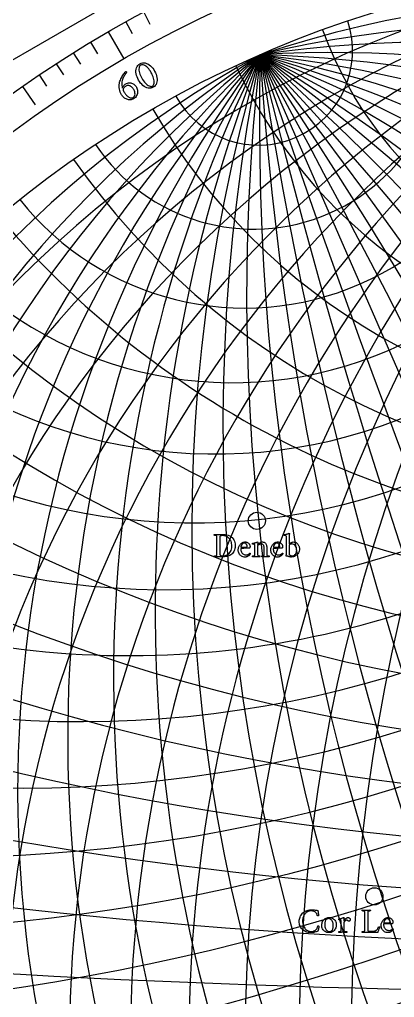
# Model space of a CAD drawing. Header units: millimetres. Extents: x -105 to 105, y -105 to 135.
# Drawn here: x -59.3 to -26.2, y 3.7 to 90.2 of the extents above; entities that cross this region are included whole.
import ezdxf

# ---------------------------------------------------------------- set-up
doc = ezdxf.new("R2010")
doc.units = ezdxf.units.MM
for name, color, linetype in [('CUT_OUTER', 1, 'Continuous'), ('ENGRAVE', 7, 'Continuous'), ('ENGRAVE_FINE', 8, 'Continuous'), ('TEXT', 5, 'Continuous')]:
    doc.layers.add(name, color=color, linetype=linetype)

msp = doc.modelspace()

# ---------------------------------------------------------------- linework, layer by layer
at = {"layer": 'CUT_OUTER'}
msp.add_lwpolyline([(-76.8653, 76.8653), (-41.2786, 97.4114)], dxfattribs=at)
at = {"layer": 'ENGRAVE'}
for points in [[(-51.45, 89.114), (-50.0719, 86.727)], [(-59.021, 84.2907), (-57.8918, 82.678)]]:
    msp.add_lwpolyline(points, dxfattribs=at)
for centre, radius in [((0, 0), 102.9), ((0, 0), 102.9), ((0, 0), 100.1438), ((0, 0), 95.025), ((0, 0), 95.025), ((0, 0), 95.025), ((-38.3068, 45.8745), 0.7602), ((-27.9233, 12.6539), 0.7602)]:
    msp.add_circle(centre, radius, dxfattribs=at)
for centre, radius, start, end in [((16.7555, 0), 96.4909, 100, 260), ((34.5863, 0), 101.1235, 110, 250), ((54.8627, 0), 109.7254, 120, 240), ((79.7354, 0), 124.0463, 130, 230), ((113.2464, 0), 147.8327, 140, 220), ((0, 101.1235), 34.5863, 200, 340), ((0, 109.7254), 54.8627, 210, 330), ((0, 124.0463), 79.7354, 220, 320), ((0, 147.8327), 113.2464, 230, 310), ((0, 190.05), 164.5881, 240, 300), ((0, 277.8345), 261.079, 250, 290), ((0, 547.2272), 538.9136, 260, 280)]:
    msp.add_arc(centre, radius, start, end, dxfattribs=at)
at = {"layer": 'ENGRAVE_FINE'}
for points in [[(-48.3086, 90.8553), (-47.7541, 89.8123)], [(-49.8869, 89.9984), (-49.3142, 88.9652)], [(-52.9974, 88.2025), (-52.389, 87.19)], [(-54.5287, 87.2641), (-53.9027, 86.2624)], [(38.0178, -87.0884), (-38.0178, 87.0884)], [(-56.0434, 86.2992), (-55.4, 85.3085)], [(-57.5409, 85.308), (-56.8804, 84.3287)]]:
    msp.add_lwpolyline(points, dxfattribs=at)
for centre, radius, start, end in [((8.3136, 0), 95.388, 95, 265), ((-43.8992, 100.5611), 54.8627, 233.583333, 353.583333), ((25.4619, 0), 98.3771, 105, 255), ((-41.948, 96.0915), 44.3109, 228.583333, 358.583333), ((-40.4577, 92.6776), 34.5863, 223.583333, 3.583333), ((44.3109, 0), 104.8485, 115, 245), ((66.5372, 0), 116.0041, 125, 235), ((95.025, 0), 134.3856, 135, 225), ((135.7098, 0), 165.671, 145, 215), ((-39.359, 90.1606), 25.4619, 218.583333, 8.583333), ((-46.4112, 106.3153), 66.5372, 238.583333, 348.583333), ((-38.6043, 88.4319), 16.7555, 213.583333, 13.583333), ((-7.6193, -3.3261), 95.388, 298.583333, 108.583334), ((-49.6288, 113.6859), 79.7354, 243.583333, 343.583333), ((-38.1631, 87.4211), 8.3136, 208.583333, 18.583334), ((-15.356, -6.7036), 96.4909, 303.583333, 103.583333), ((-53.7653, 123.1616), 95.025, 248.583333, 338.583333), ((-23.3353, -10.1868), 98.3771, 308.583333, 98.583333), ((7.6193, 3.3261), 95.388, 118.583333, 288.583334), ((15.356, 6.7036), 96.4909, 123.583333, 283.583333), ((23.3353, 10.1868), 98.3771, 128.583333, 278.583333), ((31.6976, 13.8374), 101.1235, 133.583333, 273.583333), ((40.61, 17.728), 104.8485, 138.583333, 268.583333), ((50.2805, 21.9496), 109.7254, 143.583333, 263.583333), ((60.98, 26.6204), 116.0041, 148.583333, 258.583333), ((73.0759, 31.9008), 124.0463, 153.583333, 253.583333), ((87.0884, 38.0178), 134.3856, 158.583333, 248.583333), ((103.788, 45.3079), 147.8327, 163.583333, 243.583333), ((124.3752, 54.2951), 165.671, 168.583333, 238.583333), ((150.8416, 65.8488), 190.05, 173.583333, 233.583333), ((186.7617, 81.5295), 224.8483, 178.583333, 228.583333), ((-31.6976, -13.8374), 101.1235, 313.583333, 93.583333), ((239.2735, 104.4531), 277.8345, 183.583333, 223.583333), ((325.0184, 141.8845), 367.1484, 188.583333, 218.583333), ((493.903, 215.6099), 547.2272, 193.583333, 213.583333), ((995.4253, 434.5458), 1090.2896, 198.5833333, 208.5833333), ((-995.4253, -434.5458), 1090.2896, 18.5833333, 28.5833333), ((-493.903, -215.6099), 547.2272, 13.583333, 33.583333), ((-325.0184, -141.8845), 367.1484, 8.583333, 38.583333), ((-239.2735, -104.4531), 277.8345, 3.583333, 43.583333), ((-186.7617, -81.5295), 224.8483, 358.583333, 48.583333), ((-150.8416, -65.8488), 190.05, 353.583333, 53.583333), ((-124.3752, -54.2951), 165.671, 348.583333, 58.583333), ((-103.788, -45.3079), 147.8327, 343.583333, 63.583333), ((-87.0884, -38.0178), 134.3856, 338.583333, 68.583333), ((-73.0759, -31.9008), 124.0463, 333.583333, 73.583333), ((-60.98, -26.6204), 116.0041, 328.583333, 78.583333), ((-50.2805, -21.9496), 109.7254, 323.583333, 83.583333), ((-40.61, -17.728), 104.8485, 318.583333, 88.583333), ((0, 104.8485), 44.3109, 205, 335), ((-59.1453, 135.4855), 113.2464, 253.583333, 333.583333), ((-66.2821, 151.834), 135.7098, 258.583333, 328.583333), ((0, 116.0041), 66.5372, 215, 325), ((-76.0357, 174.1769), 164.5881, 263.583333, 323.583333), ((-89.9579, 206.0688), 203.7818, 268.583333, 318.583333), ((0, 134.3856), 95.025, 225, 315), ((-111.1567, 254.6295), 261.079, 273.583333, 313.583333), ((-146.8896, 336.4839), 354.6381, 278.583333, 308.583333), ((0, 165.671), 135.7098, 235, 305), ((-218.936, 501.5223), 538.9136, 283.583333, 303.583333), ((-436.2057, 999.2277), 1086.1407, 288.5833333, 298.5833333), ((0, 224.8483), 203.7818, 245, 295), ((436.2057, -999.2277), 1086.1407, 108.5833333, 118.5833333), ((0, 367.1484), 354.6381, 255, 285), ((218.936, -501.5223), 538.9136, 103.583333, 123.583333), ((146.8896, -336.4839), 354.6381, 98.583333, 128.583333), ((0, 1090.2896), 1086.1407, 265, 275), ((111.1567, -254.6295), 261.079, 93.583333, 133.583333)]:
    msp.add_arc(centre, radius, start, end, dxfattribs=at)
at = {"layer": 'TEXT'}
for points in [[(-48.6368, 86.2942), (-48.5203, 86.348), (-48.4029, 86.3789), (-48.2845, 86.3867), (-48.1653, 86.3715), (-48.0472, 86.3362), (-47.9324, 86.2835), (-47.8208, 86.2135), (-47.7123, 86.1263), (-47.6092, 86.0248), (-47.5132, 85.9119), (-47.4245, 85.7877), (-47.3429, 85.6522), (-47.2717, 85.511), (-47.2139, 85.3697), (-47.1696, 85.2283), (-47.1386, 85.0867), (-47.1221, 84.9484), (-47.1213, 84.8166), (-47.136, 84.6912), (-47.1662, 84.5723), (-47.2134, 84.4632), (-47.279, 84.3674), (-47.3629, 84.2849), (-47.4652, 84.2154), (-47.5748, 84.1654), (-47.6872, 84.1374), (-47.8023, 84.1313), (-47.9204, 84.1472), (-48.0386, 84.1825), (-48.1543, 84.2343), (-48.2675, 84.3029), (-48.3781, 84.3882), (-48.4838, 84.4875), (-48.5824, 84.5984), (-48.6737, 84.7208), (-48.7577, 84.8548), (-48.8312, 84.9948), (-48.8912, 85.1352), (-48.9376, 85.2761), (-48.9703, 85.4173), (-48.9879, 85.5557), (-48.9891, 85.6879), (-48.9739, 85.8139), (-48.9422, 85.9337), (-48.8931, 86.0437), (-48.8258, 86.1405), (-48.7404, 86.224), (-48.6368, 86.2942)], [(-48.553, 86.1846), (-48.615, 86.1395), (-48.6634, 86.0815), (-48.6982, 86.0107), (-48.7193, 85.9272), (-48.7277, 85.8337), (-48.7245, 85.7329), (-48.7095, 85.6248), (-48.6829, 85.5094), (-48.6454, 85.3894), (-48.5979, 85.2675), (-48.5405, 85.1436), (-48.4731, 85.0177), (-48.3999, 84.8969), (-48.323, 84.7851), (-48.2425, 84.6821), (-48.1583, 84.588), (-48.073, 84.5049), (-47.989, 84.435), (-47.9063, 84.3782), (-47.825, 84.3345), (-47.747, 84.3063), (-47.6744, 84.2956), (-47.6072, 84.3025), (-47.5454, 84.327), (-47.4807, 84.3741), (-47.4313, 84.4337), (-47.3969, 84.506), (-47.3777, 84.591), (-47.3721, 84.686), (-47.3783, 84.7884), (-47.3964, 84.8983), (-47.4265, 85.0157), (-47.4668, 85.1373), (-47.5156, 85.2602), (-47.573, 85.3844), (-47.6388, 85.5097), (-47.7114, 85.6323), (-47.7868, 85.7448), (-47.8651, 85.8473), (-47.9464, 85.9397), (-48.0289, 86.0205), (-48.1106, 86.0881), (-48.1916, 86.1425), (-48.272, 86.1837), (-48.3496, 86.2096), (-48.4223, 86.2185), (-48.4901, 86.2101), (-48.553, 86.1846)], [(-49.8985, 84.5152), (-49.8156, 84.5588), (-49.735, 84.5906), (-49.6565, 84.6106), (-49.5803, 84.6187), (-49.5069, 84.6171), (-49.4367, 84.6077), (-49.3698, 84.5906), (-49.3062, 84.5658), (-49.2463, 84.5351), (-49.1904, 84.5005), (-49.1386, 84.4618), (-49.0908, 84.4191), (-49.0476, 84.3747), (-49.0097, 84.3307), (-48.9771, 84.2873), (-48.9497, 84.2444), (-48.9046, 84.1542), (-48.872, 84.0608), (-48.8521, 83.9642), (-48.8447, 83.8644), (-48.8494, 83.7645), (-48.8656, 83.6678), (-48.8934, 83.5741), (-48.9326, 83.4835), (-48.9833, 83.3989), (-49.0455, 83.3232), (-49.119, 83.2563), (-49.204, 83.1983), (-49.276, 83.1611), (-49.3491, 83.1338), (-49.4236, 83.1165), (-49.4993, 83.1091), (-49.5751, 83.1104), (-49.6497, 83.1193), (-49.7231, 83.1357), (-49.7954, 83.1598), (-49.8657, 83.1905), (-49.9332, 83.227), (-49.9978, 83.2694), (-50.0597, 83.3175), (-50.1175, 83.3701), (-50.1696, 83.4258), (-50.2161, 83.4845), (-50.2571, 83.5464), (-50.3245, 83.6696), (-50.3802, 83.7954), (-50.4241, 83.924), (-50.4562, 84.0552), (-50.4756, 84.187), (-50.4818, 84.3173), (-50.4747, 84.4462), (-50.4542, 84.5736), (-50.4305, 84.67), (-50.4009, 84.7665), (-50.3655, 84.8631), (-50.3241, 84.9599), (-50.2781, 85.0551), (-50.2291, 85.1471), (-50.1769, 85.2359), (-50.1216, 85.3215), (-50.0645, 85.402), (-50.0069, 85.4756), (-49.9488, 85.5423), (-49.8902, 85.602), (-49.8782, 85.6058), (-49.8656, 85.6037), (-49.8523, 85.5957), (-49.8383, 85.5817), (-49.8252, 85.5659), (-49.8144, 85.5523), (-49.8061, 85.5408), (-49.8001, 85.5315), (-49.843, 85.4824), (-49.8875, 85.4279), (-49.9335, 85.368), (-49.9811, 85.3028), (-50.0281, 85.2324), (-50.0723, 85.1569), (-50.1138, 85.0764), (-50.1525, 84.9908), (-50.1862, 84.9005), (-50.2128, 84.8059), (-50.2322, 84.7069), (-50.2444, 84.6035), (-50.2476, 84.4959), (-50.2397, 84.384), (-50.2209, 84.2679), (-50.1911, 84.1475), (-50.1665, 84.2059), (-50.137, 84.2619), (-50.1028, 84.3155), (-50.0638, 84.3667), (-50.0223, 84.4134), (-49.981, 84.4538), (-49.9397, 84.4877), (-49.8985, 84.5152)], [(-50.1337, 83.9918), (-50.1211, 83.9637), (-50.1078, 83.9354), (-50.0939, 83.907), (-50.0793, 83.8784), (-50.0642, 83.8499), (-50.0487, 83.8216), (-50.0328, 83.7935), (-50.0165, 83.7657), (-49.9826, 83.7122), (-49.9451, 83.6592), (-49.9041, 83.6067), (-49.8595, 83.5546), (-49.8122, 83.5047), (-49.7631, 83.4586), (-49.7122, 83.4163), (-49.6595, 83.3779), (-49.6057, 83.3447), (-49.5517, 83.3179), (-49.4975, 83.2976), (-49.4431, 83.2837), (-49.3894, 83.2779), (-49.3377, 83.2817), (-49.2879, 83.2951), (-49.2399, 83.3181), (-49.1723, 83.3701), (-49.1222, 83.4359), (-49.0895, 83.5157), (-49.0742, 83.6094), (-49.0763, 83.7109), (-49.0959, 83.8144), (-49.1328, 83.9197), (-49.1873, 84.0268), (-49.2294, 84.0928), (-49.2752, 84.1534), (-49.3246, 84.2085), (-49.3778, 84.2581), (-49.4342, 84.3004), (-49.4931, 84.3334), (-49.5547, 84.3572), (-49.6189, 84.3717), (-49.6853, 84.375), (-49.7534, 84.3652), (-49.8232, 84.3421), (-49.8946, 84.306), (-49.9292, 84.2837), (-49.9641, 84.2576), (-49.9992, 84.2278), (-50.0346, 84.1943), (-50.0675, 84.155), (-50.0949, 84.1082), (-50.117, 84.0538), (-50.1337, 83.9918)], [(-41.271, 44.6622), (-41.1128, 44.6543), (-40.966, 44.6304), (-40.8308, 44.5907), (-40.707, 44.535), (-40.5959, 44.4656), (-40.4986, 44.3848), (-40.415, 44.2925), (-40.3453, 44.1886), (-40.2903, 44.0753), (-40.251, 43.9545), (-40.2275, 43.8262), (-40.2196, 43.6905), (-40.2229, 43.5961), (-40.2326, 43.5028), (-40.2489, 43.4106), (-40.2717, 43.3196), (-40.3023, 43.2315), (-40.3418, 43.1479), (-40.3904, 43.069), (-40.448, 42.9947), (-40.5155, 42.9264), (-40.594, 42.8655), (-40.6833, 42.8122), (-40.7836, 42.7663), (-40.8959, 42.7294), (-41.0212, 42.7031), (-41.1595, 42.6873), (-41.3109, 42.682), (-42.0588, 42.682), (-42.0641, 42.6893), (-42.0676, 42.6989), (-42.0694, 42.7108), (-42.0695, 42.7249), (-42.0683, 42.7391), (-42.0661, 42.751), (-42.0629, 42.7606), (-42.0588, 42.7678), (-42.0477, 42.7681), (-42.0327, 42.769), (-42.014, 42.7704), (-41.9914, 42.7724), (-41.9671, 42.7752), (-41.9435, 42.779), (-41.9204, 42.7836), (-41.8979, 42.7893), (-41.8782, 42.7956), (-41.8638, 42.8023), (-41.8545, 42.8094), (-41.8504, 42.8169), (-41.8449, 42.8366), (-41.8408, 42.859), (-41.838, 42.8841), (-41.8366, 42.9119), (-41.8359, 42.9416), (-41.8354, 42.9725), (-41.8351, 43.0044), (-41.835, 43.0376), (-41.835, 44.3158), (-41.8351, 44.3491), (-41.8354, 44.3814), (-41.8359, 44.4127), (-41.8366, 44.443), (-41.838, 44.4715), (-41.8408, 44.4971), (-41.8449, 44.5198), (-41.8504, 44.5396), (-41.8545, 44.5482), (-41.8638, 44.5557), (-41.8782, 44.562), (-41.8979, 44.5672), (-41.9204, 44.5715), (-41.9435, 44.5752), (-41.9671, 44.5784), (-41.9914, 44.581), (-42.014, 44.583), (-42.0327, 44.5844), (-42.0477, 44.5853), (-42.0588, 44.5856), (-42.0629, 44.5929), (-42.0661, 44.6024), (-42.0683, 44.6143), (-42.0695, 44.6285), (-42.0694, 44.6427), (-42.0676, 44.6545), (-42.0641, 44.6641), (-42.0588, 44.6714), (-42.013, 44.6698), (-41.9676, 44.668), (-41.9226, 44.6659), (-41.8779, 44.6637), (-41.8337, 44.6617), (-41.7898, 44.6603), (-41.7463, 44.6594), (-41.7032, 44.6591), (-41.6567, 44.6592), (-41.6059, 44.6595), (-41.5509, 44.66), (-41.4917, 44.6607), (-41.4319, 44.6613), (-41.3752, 44.6618), (-41.3216, 44.6621), (-41.271, 44.6622)], [(-41.5714, 44.3097), (-41.5714, 43.0345), (-41.5714, 43.0222), (-41.5714, 43.0066), (-41.5714, 42.9877), (-41.5714, 42.9656), (-41.5711, 42.942), (-41.5703, 42.9188), (-41.5688, 42.896), (-41.5668, 42.8736), (-41.5644, 42.8536), (-41.5618, 42.838), (-41.5591, 42.8268), (-41.5561, 42.82), (-41.5435, 42.8086), (-41.5243, 42.7993), (-41.4983, 42.7918), (-41.4657, 42.7862), (-41.429, 42.7822), (-41.3909, 42.7793), (-41.3516, 42.7776), (-41.3109, 42.777), (-41.2058, 42.7828), (-41.1051, 42.8), (-41.0088, 42.8288), (-40.917, 42.869), (-40.8316, 42.921), (-40.7549, 42.9851), (-40.6868, 43.0613), (-40.6273, 43.1495), (-40.579, 43.2502), (-40.5445, 43.3637), (-40.5238, 43.49), (-40.5169, 43.6292), (-40.5213, 43.7516), (-40.5342, 43.8645), (-40.5557, 43.9677), (-40.5859, 44.0614), (-40.6235, 44.1462), (-40.6671, 44.2227), (-40.717, 44.291), (-40.7729, 44.3511), (-40.8338, 44.4032), (-40.8986, 44.4476), (-40.9672, 44.4844), (-41.0396, 44.5135), (-41.1148, 44.5357), (-41.1917, 44.5515), (-41.2703, 44.561), (-41.3507, 44.5641), (-41.3618, 44.564), (-41.3768, 44.5637), (-41.3955, 44.5633), (-41.4181, 44.5626), (-41.4423, 44.5615), (-41.4657, 44.5599), (-41.4883, 44.5577), (-41.5101, 44.5549), (-41.5293, 44.5513), (-41.5438, 44.5465), (-41.5538, 44.5406), (-41.5592, 44.5335), (-41.5633, 44.5169), (-41.5664, 44.4978), (-41.5686, 44.4763), (-41.5699, 44.4522), (-41.5706, 44.4267), (-41.571, 44.4005), (-41.5713, 44.3738), (-41.5714, 44.3465), (-41.5714, 44.3419), (-41.5714, 44.3373), (-41.5714, 44.3327), (-41.5714, 44.3281), (-41.5714, 44.3235), (-41.5714, 44.3189), (-41.5714, 44.3143), (-41.5714, 44.3097)], [(-35.2783, 42.6698), (-35.2974, 42.6708), (-35.3208, 42.674), (-35.3487, 42.6792), (-35.381, 42.6866), (-35.4142, 42.6948), (-35.445, 42.7023), (-35.4732, 42.7093), (-35.499, 42.7157), (-35.504, 42.7173), (-35.5097, 42.7188), (-35.5163, 42.7203), (-35.5235, 42.7219), (-35.5436, 42.7277), (-35.5641, 42.733), (-35.585, 42.7377), (-35.6063, 42.7418), (-35.6278, 42.7442), (-35.6492, 42.7437), (-35.6707, 42.7404), (-35.6921, 42.7341), (-35.6984, 42.7358), (-35.7048, 42.7406), (-35.7114, 42.7488), (-35.7182, 42.7602), (-35.7242, 42.7723), (-35.7285, 42.7828), (-35.7311, 42.7915), (-35.732, 42.7985), (-35.7221, 42.8226), (-35.714, 42.8491), (-35.7075, 42.8778), (-35.7029, 42.9088), (-35.6995, 42.9399), (-35.6971, 42.9686), (-35.6957, 42.9951), (-35.6952, 43.0192), (-35.6952, 44.3618), (-35.6953, 44.3783), (-35.6956, 44.3971), (-35.6961, 44.4181), (-35.6967, 44.4415), (-35.6982, 44.4647), (-35.7009, 44.4852), (-35.7051, 44.503), (-35.7105, 44.5181), (-35.7193, 44.5335), (-35.7335, 44.5457), (-35.753, 44.5549), (-35.778, 44.5611), (-35.8059, 44.5651), (-35.8347, 44.568), (-35.8642, 44.5697), (-35.8944, 44.5703), (-35.8959, 44.5726), (-35.8971, 44.5798), (-35.8982, 44.5918), (-35.899, 44.6086), (-35.8991, 44.6255), (-35.8979, 44.6381), (-35.8953, 44.6462), (-35.8914, 44.65), (-35.835, 44.6573), (-35.7791, 44.6672), (-35.7238, 44.6796), (-35.6691, 44.6944), (-35.6156, 44.7112), (-35.5638, 44.7293), (-35.5137, 44.7487), (-35.4653, 44.7695), (-35.4593, 44.7684), (-35.4534, 44.7653), (-35.4478, 44.76), (-35.4423, 44.7526), (-35.4376, 44.7443), (-35.4343, 44.7362), (-35.4322, 44.7282), (-35.4316, 44.7205), (-35.4326, 44.7162), (-35.4358, 44.7036), (-35.4411, 44.6825), (-35.4484, 44.653), (-35.4558, 44.6157), (-35.4611, 44.571), (-35.4642, 44.5191), (-35.4653, 44.4599), (-35.4653, 43.8714), (-35.4651, 43.865), (-35.4645, 43.8583), (-35.4636, 43.8512), (-35.4622, 43.8438), (-35.4601, 43.8378), (-35.4569, 43.8353), (-35.4525, 43.8363), (-35.4469, 43.8407), (-35.4321, 43.8511), (-35.4124, 43.8641), (-35.3877, 43.8795), (-35.358, 43.8974), (-35.3251, 43.9163), (-35.2906, 43.9346), (-35.2546, 43.9523), (-35.217, 43.9694), (-35.18, 43.9842), (-35.1457, 43.9947), (-35.1141, 44.0011), (-35.0852, 44.0032), (-35.0198, 43.9996), (-34.9584, 43.989), (-34.901, 43.9713), (-34.8476, 43.9465), (-34.7984, 43.916), (-34.7534, 43.8813), (-34.7126, 43.8424), (-34.676, 43.7993), (-34.6436, 43.753), (-34.6154, 43.7043), (-34.5915, 43.6533), (-34.5718, 43.6001), (-34.5563, 43.5461), (-34.5453, 43.4932), (-34.5387, 43.4412), (-34.5365, 43.3901), (-34.5425, 43.294), (-34.5606, 43.202), (-34.5908, 43.1139), (-34.6331, 43.0299), (-34.6857, 42.952), (-34.7472, 42.8824), (-34.8176, 42.821), (-34.8967, 42.7678), (-34.9832, 42.7249), (-35.0756, 42.6943), (-35.174, 42.6759), (-35.2783, 42.6698)], [(-39.7384, 43.433), (-39.7355, 43.3418), (-39.7238, 43.2583), (-39.7033, 43.1824), (-39.674, 43.1142), (-39.6374, 43.054), (-39.595, 43.002), (-39.547, 42.9582), (-39.4931, 42.9226), (-39.4353, 42.8951), (-39.3751, 42.8755), (-39.3127, 42.8637), (-39.2479, 42.8598), (-39.2075, 42.8616), (-39.169, 42.8671), (-39.1324, 42.8762), (-39.0977, 42.8889), (-39.0653, 42.9041), (-39.0356, 42.9203), (-39.0086, 42.9378), (-38.9843, 42.9564), (-38.963, 42.9745), (-38.9452, 42.9905), (-38.9308, 43.0044), (-38.9199, 43.0161), (-38.9179, 43.0155), (-38.9149, 43.0135), (-38.911, 43.0101), (-38.9061, 43.0054), (-38.9014, 42.9996), (-38.8981, 42.9928), (-38.8961, 42.985), (-38.8954, 42.9763), (-38.8965, 42.9636), (-38.9, 42.9502), (-38.9057, 42.9361), (-38.9138, 42.9211), (-38.9295, 42.8986), (-38.949, 42.874), (-38.9724, 42.8473), (-38.9996, 42.8184), (-39.0306, 42.7894), (-39.0655, 42.7621), (-39.1042, 42.7365), (-39.1467, 42.7127), (-39.1929, 42.6926), (-39.2425, 42.6782), (-39.2956, 42.6696), (-39.3521, 42.6667), (-39.437, 42.6719), (-39.5169, 42.6874), (-39.5918, 42.7132), (-39.6617, 42.7495), (-39.7255, 42.7945), (-39.782, 42.8468), (-39.8313, 42.9064), (-39.8732, 42.9732), (-39.9068, 43.0458), (-39.9307, 43.1227), (-39.9451, 43.2037), (-39.9499, 43.2889), (-39.9465, 43.3628), (-39.9364, 43.4342), (-39.9197, 43.503), (-39.8962, 43.5694), (-39.8673, 43.6325), (-39.8341, 43.6913), (-39.7968, 43.7459), (-39.7552, 43.7963), (-39.7105, 43.842), (-39.6636, 43.8825), (-39.6147, 43.9178), (-39.5636, 43.948), (-39.5119, 43.9721), (-39.4609, 43.9894), (-39.4107, 43.9997), (-39.3613, 44.0032), (-39.2968, 44.0003), (-39.2383, 43.9917), (-39.1857, 43.9773), (-39.1391, 43.9572), (-39.0977, 43.9329), (-39.0609, 43.9058), (-39.0287, 43.8761), (-39.0011, 43.8438), (-38.9778, 43.8101), (-38.9582, 43.7763), (-38.9425, 43.7426), (-38.9306, 43.7089), (-38.9219, 43.6765), (-38.9157, 43.6468), (-38.912, 43.6198), (-38.9107, 43.5955), (-38.9117, 43.565), (-38.9145, 43.538), (-38.9193, 43.5144), (-38.926, 43.4943), (-38.9354, 43.478), (-38.9483, 43.466), (-38.9645, 43.4581), (-38.9843, 43.4545), (-39.0014, 43.453), (-39.0253, 43.4518), (-39.0558, 43.4507), (-39.0931, 43.4499), (-39.1352, 43.449), (-39.1801, 43.448), (-39.2279, 43.4467), (-39.2786, 43.4453), (-39.3305, 43.4437), (-39.382, 43.4422), (-39.4332, 43.4407), (-39.4839, 43.4391), (-39.5326, 43.4377), (-39.5774, 43.4365), (-39.6184, 43.4354), (-39.6556, 43.4346), (-39.6872, 43.4339), (-39.7115, 43.4334), (-39.7286, 43.4331), (-39.7384, 43.433)], [(-39.723, 43.5434), (-39.2356, 43.5434), (-39.2223, 43.5443), (-39.21, 43.5472), (-39.1986, 43.552), (-39.1881, 43.5587), (-39.1792, 43.5679), (-39.1724, 43.5802), (-39.1677, 43.5955), (-39.1651, 43.6139), (-39.1653, 43.6342), (-39.169, 43.6583), (-39.1761, 43.6863), (-39.1866, 43.7181), (-39.2007, 43.751), (-39.2184, 43.7825), (-39.2398, 43.8124), (-39.2648, 43.8407), (-39.294, 43.8648), (-39.328, 43.8821), (-39.3668, 43.8924), (-39.4104, 43.8959), (-39.4558, 43.8925), (-39.497, 43.8825), (-39.5339, 43.8657), (-39.5667, 43.8422), (-39.5957, 43.8145), (-39.6215, 43.7848), (-39.644, 43.7532), (-39.6633, 43.7196), (-39.6795, 43.6861), (-39.6931, 43.6545), (-39.7041, 43.6248), (-39.7123, 43.597), (-39.7181, 43.5735), (-39.7219, 43.5568), (-39.7235, 43.5467), (-39.723, 43.5434)], [(-37.8195, 44.0032), (-37.7432, 43.999), (-37.6769, 43.9863), (-37.6206, 43.9652), (-37.5742, 43.9357), (-37.5362, 43.8974), (-37.5049, 43.8499), (-37.4803, 43.7932), (-37.4623, 43.7273), (-37.4496, 43.652), (-37.4405, 43.5671), (-37.435, 43.4727), (-37.4332, 43.3686), (-37.4332, 43.0376), (-37.4331, 43.0044), (-37.4328, 42.9725), (-37.4324, 42.9416), (-37.4317, 42.9119), (-37.4303, 42.8841), (-37.4275, 42.859), (-37.4234, 42.8366), (-37.4179, 42.8169), (-37.4128, 42.8094), (-37.4037, 42.8023), (-37.3906, 42.7956), (-37.3735, 42.7893), (-37.354, 42.7836), (-37.334, 42.779), (-37.3134, 42.7752), (-37.2922, 42.7724), (-37.2723, 42.7704), (-37.2554, 42.769), (-37.2416, 42.7681), (-37.2309, 42.7678), (-37.2268, 42.7606), (-37.2236, 42.751), (-37.2214, 42.7391), (-37.2202, 42.7249), (-37.2203, 42.7108), (-37.2221, 42.6989), (-37.2256, 42.6893), (-37.2309, 42.682), (-37.2755, 42.685), (-37.3171, 42.6878), (-37.3559, 42.6903), (-37.3918, 42.6927), (-37.4276, 42.6948), (-37.4658, 42.6962), (-37.5065, 42.6971), (-37.5497, 42.6973), (-37.5917, 42.6971), (-37.6317, 42.6962), (-37.6698, 42.6948), (-37.706, 42.6927), (-37.7426, 42.6903), (-37.7819, 42.6878), (-37.8239, 42.685), (-37.8685, 42.682), (-37.8738, 42.6893), (-37.8773, 42.6989), (-37.8791, 42.7108), (-37.8792, 42.7249), (-37.878, 42.7391), (-37.8758, 42.751), (-37.8726, 42.7606), (-37.8685, 42.7678), (-37.8577, 42.7681), (-37.8436, 42.769), (-37.8263, 42.7704), (-37.8057, 42.7724), (-37.7837, 42.7752), (-37.7624, 42.779), (-37.7416, 42.7836), (-37.7214, 42.7893), (-37.7037, 42.7956), (-37.6907, 42.8023), (-37.6823, 42.8094), (-37.6785, 42.8169), (-37.673, 42.8366), (-37.6689, 42.859), (-37.6661, 42.8841), (-37.6647, 42.9119), (-37.664, 42.9416), (-37.6635, 42.9725), (-37.6632, 43.0044), (-37.6631, 43.0376), (-37.6631, 43.338), (-37.6647, 43.4264), (-37.6693, 43.5047), (-37.6769, 43.5728), (-37.6877, 43.6307), (-37.7024, 43.6799), (-37.7221, 43.7215), (-37.7469, 43.7557), (-37.7765, 43.7825), (-37.812, 43.8026), (-37.8539, 43.8169), (-37.9024, 43.8256), (-37.9574, 43.8284), (-37.9857, 43.8262), (-38.0153, 43.8196), (-38.0462, 43.8086), (-38.0785, 43.7932), (-38.1104, 43.7753), (-38.1402, 43.7568), (-38.1679, 43.7377), (-38.1934, 43.7181), (-38.2149, 43.6997), (-38.2302, 43.6844), (-38.2394, 43.6721), (-38.2425, 43.6629), (-38.2425, 43.0376), (-38.2424, 43.0044), (-38.2421, 42.9725), (-38.2416, 42.9416), (-38.2409, 42.9119), (-38.2395, 42.8841), (-38.2367, 42.859), (-38.2326, 42.8366), (-38.2271, 42.8169), (-38.2221, 42.8094), (-38.213, 42.8023), (-38.1998, 42.7956), (-38.1827, 42.7893), (-38.1633, 42.7836), (-38.1432, 42.779), (-38.1226, 42.7752), (-38.1015, 42.7724), (-38.0815, 42.7704), (-38.0647, 42.769), (-38.0509, 42.7681), (-38.0402, 42.7678), (-38.036, 42.7606), (-38.0329, 42.751), (-38.0307, 42.7391), (-38.0294, 42.7249), (-38.0295, 42.7108), (-38.0314, 42.6989), (-38.0349, 42.6893), (-38.0402, 42.682), (-38.0847, 42.685), (-38.1264, 42.6878), (-38.1652, 42.6903), (-38.2011, 42.6927), (-38.2368, 42.6948), (-38.275, 42.6962), (-38.3158, 42.6971), (-38.359, 42.6973), (-38.4009, 42.6971), (-38.441, 42.6962), (-38.4791, 42.6948), (-38.5153, 42.6927), (-38.5519, 42.6903), (-38.5912, 42.6878), (-38.6331, 42.685), (-38.6778, 42.682), (-38.683, 42.6893), (-38.6866, 42.6989), (-38.6884, 42.7108), (-38.6885, 42.7249), (-38.6872, 42.7391), (-38.685, 42.751), (-38.6819, 42.7606), (-38.6778, 42.7678), (-38.6669, 42.7681), (-38.6528, 42.769), (-38.6355, 42.7704), (-38.6149, 42.7724), (-38.593, 42.7752), (-38.5716, 42.779), (-38.5508, 42.7836), (-38.5306, 42.7893), (-38.513, 42.7956), (-38.5, 42.8023), (-38.4915, 42.8094), (-38.4877, 42.8169), (-38.4822, 42.8366), (-38.4781, 42.859), (-38.4753, 42.8841), (-38.4739, 42.9119), (-38.4732, 42.9416), (-38.4728, 42.9725), (-38.4725, 43.0044), (-38.4724, 43.0376), (-38.4724, 43.5832), (-38.4725, 43.6001), (-38.4728, 43.62), (-38.4732, 43.643), (-38.4739, 43.669), (-38.4753, 43.6949), (-38.4781, 43.7173), (-38.4822, 43.7363), (-38.4877, 43.7518), (-38.4944, 43.7646), (-38.5053, 43.7752), (-38.5205, 43.7837), (-38.5398, 43.7901), (-38.5613, 43.7949), (-38.5827, 43.7986), (-38.6042, 43.801), (-38.6256, 43.8024), (-38.6452, 43.8031), (-38.6609, 43.8035), (-38.6728, 43.8038), (-38.6808, 43.8039), (-38.6823, 43.8085), (-38.6839, 43.8162), (-38.6854, 43.8269), (-38.6869, 43.8407), (-38.6877, 43.8549), (-38.6869, 43.8668), (-38.6846, 43.8763), (-38.6808, 43.8836), (-38.623, 43.8922), (-38.5659, 43.9028), (-38.5095, 43.9152), (-38.454, 43.9296), (-38.4001, 43.9461), (-38.349, 43.9649), (-38.3005, 43.9859), (-38.2547, 44.0093), (-38.2487, 44.0081), (-38.2429, 44.0047), (-38.2372, 43.999), (-38.2317, 43.9909), (-38.2271, 43.9821), (-38.2237, 43.974), (-38.2217, 43.9668), (-38.221, 43.9603), (-38.2213, 43.9538), (-38.2222, 43.9438), (-38.2236, 43.9301), (-38.2256, 43.9127), (-38.2279, 43.8937), (-38.2302, 43.8748), (-38.2325, 43.8561), (-38.2348, 43.8376), (-38.2368, 43.8208), (-38.2383, 43.807), (-38.2391, 43.7963), (-38.2394, 43.7886), (-38.239, 43.7832), (-38.2379, 43.7794), (-38.236, 43.7771), (-38.2333, 43.7763), (-38.2316, 43.7767), (-38.2294, 43.7779), (-38.227, 43.7798), (-38.2241, 43.7825), (-38.2064, 43.8005), (-38.1839, 43.8208), (-38.1565, 43.8434), (-38.1245, 43.8683), (-38.0891, 43.8937), (-38.052, 43.9177), (-38.0132, 43.9404), (-37.9727, 43.9618), (-37.9321, 43.9799), (-37.893, 43.9928), (-37.8555, 44.0006), (-37.8195, 44.0032)], [(-36.8631, 43.433), (-36.8602, 43.3418), (-36.8485, 43.2583), (-36.828, 43.1824), (-36.7987, 43.1142), (-36.7621, 43.054), (-36.7198, 43.002), (-36.6717, 42.9582), (-36.6179, 42.9226), (-36.56, 42.8951), (-36.4998, 42.8755), (-36.4374, 42.8637), (-36.3726, 42.8598), (-36.3322, 42.8616), (-36.2937, 42.8671), (-36.2571, 42.8762), (-36.2224, 42.8889), (-36.19, 42.9041), (-36.1604, 42.9203), (-36.1333, 42.9378), (-36.109, 42.9564), (-36.0877, 42.9745), (-36.0699, 42.9905), (-36.0556, 43.0044), (-36.0446, 43.0161), (-36.0426, 43.0155), (-36.0397, 43.0135), (-36.0357, 43.0101), (-36.0308, 43.0054), (-36.0262, 42.9996), (-36.0228, 42.9928), (-36.0208, 42.985), (-36.0201, 42.9763), (-36.0213, 42.9636), (-36.0247, 42.9502), (-36.0305, 42.9361), (-36.0385, 42.9211), (-36.0542, 42.8986), (-36.0738, 42.874), (-36.0971, 42.8473), (-36.1243, 42.8184), (-36.1554, 42.7894), (-36.1902, 42.7621), (-36.2289, 42.7365), (-36.2715, 42.7127), (-36.3176, 42.6926), (-36.3673, 42.6782), (-36.4203, 42.6696), (-36.4768, 42.6667), (-36.5617, 42.6719), (-36.6416, 42.6874), (-36.7165, 42.7132), (-36.7864, 42.7495), (-36.8502, 42.7945), (-36.9068, 42.8468), (-36.956, 42.9064), (-36.998, 42.9732), (-37.0315, 43.0458), (-37.0554, 43.1227), (-37.0698, 43.2037), (-37.0746, 43.2889), (-37.0712, 43.3628), (-37.0612, 43.4342), (-37.0444, 43.503), (-37.0209, 43.5694), (-36.992, 43.6325), (-36.9589, 43.6913), (-36.9215, 43.7459), (-36.8799, 43.7963), (-36.8352, 43.842), (-36.7884, 43.8825), (-36.7394, 43.9178), (-36.6884, 43.948), (-36.6366, 43.9721), (-36.5857, 43.9894), (-36.5355, 43.9997), (-36.486, 44.0032), (-36.4216, 44.0003), (-36.363, 43.9917), (-36.3105, 43.9773), (-36.2638, 43.9572), (-36.2224, 43.9329), (-36.1856, 43.9058), (-36.1535, 43.8761), (-36.1259, 43.8438), (-36.1025, 43.8101), (-36.083, 43.7763), (-36.0672, 43.7426), (-36.0554, 43.7089), (-36.0466, 43.6765), (-36.0404, 43.6468), (-36.0367, 43.6198), (-36.0354, 43.5955), (-36.0364, 43.565), (-36.0393, 43.538), (-36.0441, 43.5144), (-36.0508, 43.4943), (-36.0602, 43.478), (-36.073, 43.466), (-36.0893, 43.4581), (-36.109, 43.4545), (-36.1262, 43.453), (-36.15, 43.4518), (-36.1806, 43.4507), (-36.2178, 43.4499), (-36.2599, 43.449), (-36.3048, 43.448), (-36.3526, 43.4467), (-36.4033, 43.4453), (-36.4552, 43.4437), (-36.5067, 43.4422), (-36.5579, 43.4407), (-36.6087, 43.4391), (-36.6573, 43.4377), (-36.7021, 43.4365), (-36.7431, 43.4354), (-36.7803, 43.4346), (-36.8119, 43.4339), (-36.8363, 43.4334), (-36.8533, 43.4331), (-36.8631, 43.433)], [(-36.8478, 43.5434), (-36.3604, 43.5434), (-36.3471, 43.5443), (-36.3347, 43.5472), (-36.3233, 43.552), (-36.3129, 43.5587), (-36.3039, 43.5679), (-36.2971, 43.5802), (-36.2925, 43.5955), (-36.2899, 43.6139), (-36.2901, 43.6342), (-36.2937, 43.6583), (-36.3008, 43.6863), (-36.3113, 43.7181), (-36.3254, 43.751), (-36.3431, 43.7825), (-36.3645, 43.8124), (-36.3895, 43.8407), (-36.4187, 43.8648), (-36.4527, 43.8821), (-36.4915, 43.8924), (-36.5351, 43.8959), (-36.5805, 43.8925), (-36.6217, 43.8825), (-36.6587, 43.8657), (-36.6914, 43.8422), (-36.7204, 43.8145), (-36.7462, 43.7848), (-36.7687, 43.7532), (-36.788, 43.7196), (-36.8043, 43.6861), (-36.8179, 43.6545), (-36.8288, 43.6248), (-36.837, 43.597), (-36.8429, 43.5735), (-36.8466, 43.5568), (-36.8482, 43.5467), (-36.8478, 43.5434)], [(-35.2293, 43.8254), (-35.2591, 43.8236), (-35.2906, 43.8181), (-35.3235, 43.809), (-35.358, 43.7963), (-35.3902, 43.7822), (-35.4162, 43.7691), (-35.4362, 43.7569), (-35.45, 43.7457), (-35.4567, 43.7378), (-35.4615, 43.7296), (-35.4643, 43.721), (-35.4653, 43.712), (-35.4653, 42.9855), (-35.4626, 42.9543), (-35.4546, 42.9249), (-35.4412, 42.8975), (-35.4224, 42.8721), (-35.3996, 42.849), (-35.3741, 42.8288), (-35.3459, 42.8114), (-35.3151, 42.797), (-35.2829, 42.7856), (-35.2507, 42.7774), (-35.2185, 42.7725), (-35.1863, 42.7709), (-35.1338, 42.7756), (-35.0833, 42.7897), (-35.0349, 42.8132), (-34.9886, 42.846), (-34.9456, 42.886), (-34.907, 42.9311), (-34.8728, 42.9811), (-34.843, 43.0361), (-34.8189, 43.0938), (-34.8016, 43.1522), (-34.7913, 43.2111), (-34.7879, 43.2706), (-34.7954, 43.3937), (-34.8181, 43.5028), (-34.856, 43.5976), (-34.9089, 43.6782), (-34.9744, 43.7426), (-35.0496, 43.7886), (-35.1345, 43.8162), (-35.2293, 43.8254)], [(-33.5558, 11.4661), (-33.4814, 11.4653), (-33.4052, 11.463), (-33.3274, 11.4592), (-33.2478, 11.4538), (-33.167, 11.4462), (-33.0857, 11.4354), (-33.0038, 11.4216), (-32.9213, 11.4048), (-32.9206, 11.4009), (-32.9186, 11.3891), (-32.9153, 11.3694), (-32.9106, 11.3419), (-32.9051, 11.3092), (-32.8995, 11.2737), (-32.8936, 11.2356), (-32.8876, 11.1948), (-32.8815, 11.1536), (-32.8757, 11.1143), (-32.87, 11.077), (-32.8646, 11.0415), (-32.8599, 11.0106), (-32.8565, 10.9867), (-32.8545, 10.97), (-32.8539, 10.9603), (-32.8539, 10.9542), (-32.8569, 10.948), (-32.8631, 10.9419), (-32.8723, 10.9358), (-32.8832, 10.9304), (-32.8945, 10.9266), (-32.9062, 10.9243), (-32.9182, 10.9235), (-32.9286, 10.9241), (-32.9382, 10.9258), (-32.947, 10.9287), (-32.955, 10.9327), (-32.9591, 10.9519), (-32.9654, 10.9756), (-32.9737, 11.004), (-32.9841, 11.0369), (-32.9979, 11.0726), (-33.0163, 11.109), (-33.0393, 11.1461), (-33.0669, 11.1841), (-33.1001, 11.221), (-33.1401, 11.255), (-33.1867, 11.2861), (-33.2401, 11.3144), (-33.3014, 11.3378), (-33.3719, 11.3546), (-33.4516, 11.3646), (-33.5405, 11.368), (-33.6213, 11.3633), (-33.6984, 11.3492), (-33.7715, 11.3258), (-33.8409, 11.2929), (-33.9059, 11.2521), (-33.9662, 11.2048), (-34.0217, 11.1509), (-34.0723, 11.0906), (-34.1177, 11.0253), (-34.1574, 10.9565), (-34.1913, 10.8842), (-34.2195, 10.8086), (-34.2416, 10.7311), (-34.2574, 10.6534), (-34.2669, 10.5755), (-34.27, 10.4974), (-34.2671, 10.4105), (-34.2582, 10.3243), (-34.2433, 10.2388), (-34.2225, 10.1541), (-34.1957, 10.0718), (-34.1628, 9.9936), (-34.1237, 9.9193), (-34.0785, 9.8491), (-34.0271, 9.7844), (-33.9696, 9.7265), (-33.906, 9.6756), (-33.8363, 9.6315), (-33.7603, 9.596), (-33.678, 9.5706), (-33.5894, 9.5553), (-33.4945, 9.5503), (-33.4281, 9.5529), (-33.3669, 9.561), (-33.3109, 9.5744), (-33.26, 9.5932), (-33.2137, 9.6156), (-33.1715, 9.6399), (-33.1333, 9.6662), (-33.0991, 9.6943), (-33.0577, 9.7353), (-33.0225, 9.7786), (-32.9933, 9.8242), (-32.9703, 9.8721), (-32.952, 9.9196), (-32.9366, 9.9641), (-32.9244, 10.0055), (-32.9152, 10.0438), (-32.8897, 10.0445), (-32.8654, 10.0407), (-32.8422, 10.0323), (-32.8201, 10.0193), (-32.8208, 10.0058), (-32.8228, 9.9871), (-32.8262, 9.9629), (-32.8309, 9.9334), (-32.8365, 9.9006), (-32.8427, 9.8664), (-32.8496, 9.8308), (-32.8569, 9.794), (-32.8648, 9.7575), (-32.873, 9.7231), (-32.8816, 9.6908), (-32.8906, 9.6606), (-32.8996, 9.6342), (-32.9083, 9.6131), (-32.9165, 9.5974), (-32.9244, 9.587), (-32.9878, 9.5554), (-33.0554, 9.528), (-33.1272, 9.5049), (-33.2033, 9.4859), (-33.2847, 9.4711), (-33.3727, 9.4606), (-33.4671, 9.4543), (-33.5681, 9.4522), (-33.6761, 9.4571), (-33.7796, 9.4717), (-33.8784, 9.4961), (-33.9727, 9.5303), (-34.0615, 9.5731), (-34.144, 9.6231), (-34.2201, 9.6803), (-34.29, 9.7449), (-34.3528, 9.8156), (-34.408, 9.8913), (-34.4555, 9.9719), (-34.4953, 10.0576), (-34.5269, 10.1471), (-34.5494, 10.2396), (-34.5629, 10.3349), (-34.5674, 10.4331), (-34.5627, 10.5372), (-34.5486, 10.6381), (-34.5251, 10.7357), (-34.4923, 10.83), (-34.451, 10.9202), (-34.4022, 11.0051), (-34.346, 11.0849), (-34.2823, 11.1596), (-34.2117, 11.2277), (-34.1348, 11.2879), (-34.0515, 11.3403), (-33.962, 11.3849), (-33.867, 11.4204), (-33.7677, 11.4458), (-33.664, 11.461), (-33.5558, 11.4661)], [(-28.5103, 9.8169), (-28.5103, 9.8135), (-28.5103, 9.8093), (-28.5103, 9.8043), (-28.5103, 9.7986), (-28.5103, 9.7837), (-28.5103, 9.7667), (-28.5103, 9.7477), (-28.5103, 9.7265), (-28.5101, 9.7048), (-28.5095, 9.684), (-28.5086, 9.6642), (-28.5072, 9.6453), (-28.5053, 9.6288), (-28.5026, 9.6162), (-28.4992, 9.6074), (-28.495, 9.6024), (-28.4788, 9.5927), (-28.4609, 9.5851), (-28.4412, 9.5797), (-28.4199, 9.5763), (-28.3945, 9.5743), (-28.3628, 9.5729), (-28.3248, 9.572), (-28.2804, 9.5717), (-28.1118, 9.5717), (-28.0678, 9.573), (-28.0218, 9.5767), (-27.9736, 9.5829), (-27.9233, 9.5916), (-27.8745, 9.603), (-27.8309, 9.6173), (-27.7925, 9.6345), (-27.7593, 9.6545), (-27.7322, 9.6763), (-27.706, 9.702), (-27.6808, 9.7315), (-27.6566, 9.7648), (-27.6335, 9.8031), (-27.6118, 9.8476), (-27.5914, 9.8982), (-27.5723, 9.9549), (-27.5673, 9.9629), (-27.5585, 9.9687), (-27.5459, 9.9721), (-27.5294, 9.9733), (-27.5041, 9.9721), (-27.4834, 9.9687), (-27.4673, 9.9629), (-27.4558, 9.9549), (-27.4778, 9.8926), (-27.5007, 9.8284), (-27.5245, 9.7623), (-27.5493, 9.6943), (-27.5724, 9.6279), (-27.5911, 9.5664), (-27.6054, 9.5098), (-27.6152, 9.4583), (-27.7361, 9.4587), (-27.8566, 9.4598), (-27.9767, 9.4617), (-28.0965, 9.4644), (-28.2199, 9.4671), (-28.3509, 9.469), (-28.4896, 9.4702), (-28.636, 9.4706), (-28.6867, 9.4703), (-28.7348, 9.4694), (-28.7802, 9.468), (-28.823, 9.466), (-28.8647, 9.464), (-28.9073, 9.4625), (-28.9506, 9.4617), (-28.9946, 9.4614), (-28.9999, 9.4686), (-29.0034, 9.4782), (-29.0053, 9.4901), (-29.0053, 9.5043), (-29.0041, 9.5185), (-29.0019, 9.5303), (-28.9987, 9.5399), (-28.9946, 9.5472), (-28.9835, 9.5475), (-28.9686, 9.5483), (-28.9498, 9.5498), (-28.9272, 9.5518), (-28.9029, 9.5546), (-28.8793, 9.5583), (-28.8562, 9.563), (-28.8337, 9.5687), (-28.8141, 9.575), (-28.7996, 9.5817), (-28.7903, 9.5888), (-28.7862, 9.5962), (-28.7807, 9.616), (-28.7766, 9.6384), (-28.7738, 9.6635), (-28.7724, 9.6913), (-28.7717, 9.721), (-28.7712, 9.7518), (-28.7709, 9.7838), (-28.7709, 9.8169), (-28.7709, 11.0952), (-28.7709, 11.1284), (-28.7712, 11.1607), (-28.7717, 11.192), (-28.7724, 11.2224), (-28.7738, 11.2508), (-28.7766, 11.2764), (-28.7807, 11.2991), (-28.7862, 11.319), (-28.7903, 11.3276), (-28.7996, 11.335), (-28.8141, 11.3414), (-28.8337, 11.3465), (-28.8562, 11.3508), (-28.8793, 11.3546), (-28.9029, 11.3577), (-28.9272, 11.3603), (-28.9498, 11.3623), (-28.9686, 11.3638), (-28.9835, 11.3646), (-28.9946, 11.3649), (-28.9987, 11.3722), (-29.0019, 11.3818), (-29.0041, 11.3937), (-29.0053, 11.4078), (-29.0053, 11.422), (-29.0034, 11.4339), (-28.9999, 11.4435), (-28.9946, 11.4508), (-28.9488, 11.4491), (-28.9034, 11.4473), (-28.8584, 11.4453), (-28.8138, 11.4431), (-28.7695, 11.4411), (-28.7256, 11.4396), (-28.6821, 11.4388), (-28.639, 11.4385), (-28.5949, 11.4388), (-28.5513, 11.4396), (-28.5083, 11.4411), (-28.4659, 11.4431), (-28.4232, 11.4453), (-28.3796, 11.4473), (-28.3351, 11.4491), (-28.2896, 11.4508), (-28.2843, 11.4435), (-28.2808, 11.4339), (-28.279, 11.422), (-28.2789, 11.4078), (-28.2801, 11.3937), (-28.2823, 11.3818), (-28.2855, 11.3722), (-28.2896, 11.3649), (-28.3007, 11.3646), (-28.3157, 11.3638), (-28.3344, 11.3623), (-28.357, 11.3603), (-28.3812, 11.3577), (-28.4045, 11.3546), (-28.4272, 11.3508), (-28.449, 11.3465), (-28.4682, 11.3414), (-28.4827, 11.335), (-28.4927, 11.3276), (-28.498, 11.319), (-28.5022, 11.3025), (-28.5053, 11.2837), (-28.5075, 11.2626), (-28.5088, 11.2393), (-28.5094, 11.2142), (-28.5099, 11.1879), (-28.5102, 11.1605), (-28.5103, 11.132), (-28.5103, 11.1274), (-28.5103, 11.1228), (-28.5103, 11.1182), (-28.5103, 11.1136), (-28.5103, 11.109), (-28.5103, 11.1044), (-28.5103, 11.0998), (-28.5103, 11.0952)], [(-31.9343, 10.7856), (-31.8382, 10.7802), (-31.7492, 10.7641), (-31.6673, 10.7373), (-31.5925, 10.6998), (-31.5252, 10.653), (-31.466, 10.5986), (-31.4149, 10.5365), (-31.3718, 10.4668), (-31.3376, 10.3907), (-31.3132, 10.3097), (-31.2985, 10.2237), (-31.2936, 10.1327), (-31.2988, 10.0385), (-31.3143, 9.9491), (-31.3402, 9.8646), (-31.3764, 9.7848), (-31.4216, 9.7114), (-31.4745, 9.6461), (-31.535, 9.5888), (-31.6032, 9.5395), (-31.6775, 9.5), (-31.7565, 9.4717), (-31.84, 9.4548), (-31.9281, 9.4491), (-32.0231, 9.4546), (-32.1117, 9.4709), (-32.194, 9.4982), (-32.2699, 9.5365), (-32.3385, 9.584), (-32.3987, 9.6392), (-32.4504, 9.702), (-32.4937, 9.7725), (-32.5279, 9.8492), (-32.5523, 9.9307), (-32.567, 10.0171), (-32.5719, 10.1081), (-32.5666, 10.2022), (-32.5508, 10.2913), (-32.5244, 10.3754), (-32.4876, 10.4545), (-32.4417, 10.5271), (-32.3883, 10.5917), (-32.3275, 10.6482), (-32.2592, 10.6967), (-32.1849, 10.7356), (-32.1059, 10.7634), (-32.0224, 10.78), (-31.9343, 10.7856)], [(-31.968, 10.6844), (-32.0278, 10.6797), (-32.0814, 10.6657), (-32.1289, 10.6422), (-32.1703, 10.6093), (-32.2059, 10.5691), (-32.2362, 10.5235), (-32.2611, 10.4725), (-32.2806, 10.4162), (-32.2954, 10.3565), (-32.3059, 10.2955), (-32.3123, 10.2332), (-32.3144, 10.1695), (-32.3114, 10.0974), (-32.3025, 10.0254), (-32.2876, 9.9533), (-32.2669, 9.8813), (-32.2402, 9.8123), (-32.2078, 9.7495), (-32.1697, 9.6928), (-32.1258, 9.6422), (-32.0765, 9.6006), (-32.022, 9.571), (-31.9623, 9.5531), (-31.8975, 9.5472), (-31.8365, 9.5519), (-31.7821, 9.566), (-31.7345, 9.5894), (-31.6936, 9.6223), (-31.6587, 9.6626), (-31.6289, 9.7085), (-31.6043, 9.7599), (-31.5848, 9.8169), (-31.5701, 9.8771), (-31.5595, 9.938), (-31.5532, 9.9997), (-31.5511, 10.0622), (-31.5542, 10.1354), (-31.5634, 10.2082), (-31.5787, 10.2803), (-31.6001, 10.3518), (-31.6273, 10.4201), (-31.6599, 10.4825), (-31.6979, 10.5389), (-31.7411, 10.5894), (-31.7898, 10.631), (-31.8438, 10.6607), (-31.9032, 10.6785), (-31.968, 10.6844)], [(-30.2637, 10.7795), (-30.2349, 10.7778), (-30.207, 10.7729), (-30.1798, 10.7648), (-30.1533, 10.7534), (-30.1292, 10.7397), (-30.1089, 10.7247), (-30.0924, 10.7083), (-30.0797, 10.6906), (-30.0769, 10.6839), (-30.0744, 10.676), (-30.0723, 10.667), (-30.0705, 10.6568), (-30.0692, 10.6459), (-30.0682, 10.6346), (-30.0677, 10.6229), (-30.0675, 10.6109), (-30.0699, 10.5724), (-30.0771, 10.5396), (-30.089, 10.5126), (-30.1058, 10.4913), (-30.1241, 10.4752), (-30.1407, 10.4637), (-30.1555, 10.4568), (-30.1686, 10.4545), (-30.1838, 10.4559), (-30.1985, 10.4599), (-30.2129, 10.4666), (-30.2269, 10.476), (-30.2405, 10.4863), (-30.2537, 10.4959), (-30.2665, 10.5047), (-30.279, 10.5128), (-30.2898, 10.5201), (-30.3008, 10.5269), (-30.312, 10.5332), (-30.3234, 10.5388), (-30.3362, 10.5435), (-30.3514, 10.5469), (-30.3691, 10.5489), (-30.3893, 10.5496), (-30.4209, 10.5462), (-30.451, 10.5361), (-30.4799, 10.5194), (-30.5074, 10.4959), (-30.5329, 10.4684), (-30.556, 10.4396), (-30.5766, 10.4094), (-30.5947, 10.3779), (-30.6095, 10.3476), (-30.62, 10.3212), (-30.6263, 10.2986), (-30.6284, 10.2798), (-30.6284, 9.8169), (-30.6283, 9.7838), (-30.6281, 9.7518), (-30.6276, 9.721), (-30.6269, 9.6913), (-30.6255, 9.6635), (-30.6227, 9.6384), (-30.6186, 9.616), (-30.6131, 9.5962), (-30.607, 9.5888), (-30.5947, 9.5817), (-30.5763, 9.575), (-30.5518, 9.5687), (-30.5238, 9.563), (-30.4951, 9.5583), (-30.4656, 9.5546), (-30.4353, 9.5518), (-30.4074, 9.5498), (-30.3847, 9.5483), (-30.3675, 9.5475), (-30.3556, 9.5472), (-30.3515, 9.5399), (-30.3483, 9.5303), (-30.3461, 9.5185), (-30.3449, 9.5043), (-30.345, 9.4901), (-30.3468, 9.4782), (-30.3504, 9.4686), (-30.3556, 9.4614), (-30.4018, 9.4643), (-30.4483, 9.4671), (-30.4953, 9.4697), (-30.5426, 9.4721), (-30.5897, 9.4741), (-30.6361, 9.4755), (-30.6817, 9.4764), (-30.7265, 9.4767), (-30.7691, 9.4764), (-30.8108, 9.4755), (-30.8518, 9.4741), (-30.8921, 9.4721), (-30.9327, 9.4697), (-30.9748, 9.4671), (-31.0185, 9.4643), (-31.0637, 9.4614), (-31.069, 9.4686), (-31.0725, 9.4782), (-31.0743, 9.4901), (-31.0744, 9.5043), (-31.0732, 9.5185), (-31.071, 9.5303), (-31.0678, 9.5399), (-31.0637, 9.5472), (-31.0529, 9.5475), (-31.0388, 9.5483), (-31.0215, 9.5498), (-31.0009, 9.5518), (-30.9789, 9.5546), (-30.9576, 9.5583), (-30.9368, 9.563), (-30.9166, 9.5687), (-30.899, 9.575), (-30.8859, 9.5817), (-30.8775, 9.5888), (-30.8737, 9.5962), (-30.8682, 9.616), (-30.8641, 9.6384), (-30.8613, 9.6635), (-30.8599, 9.6913), (-30.8592, 9.721), (-30.8587, 9.7518), (-30.8584, 9.7838), (-30.8583, 9.8169), (-30.8583, 10.3748), (-30.8584, 10.3913), (-30.8587, 10.4101), (-30.8592, 10.4312), (-30.8599, 10.4545), (-30.8613, 10.4777), (-30.8641, 10.4982), (-30.8682, 10.516), (-30.8737, 10.5312), (-30.8804, 10.5439), (-30.8913, 10.5545), (-30.9064, 10.5631), (-30.9258, 10.5695), (-30.9472, 10.5743), (-30.9687, 10.5779), (-30.9901, 10.5804), (-31.0116, 10.5817), (-31.0311, 10.5824), (-31.0469, 10.5829), (-31.0587, 10.5832), (-31.0668, 10.5833), (-31.0683, 10.5879), (-31.0698, 10.5955), (-31.0714, 10.6063), (-31.0729, 10.6201), (-31.0737, 10.6342), (-31.0729, 10.6461), (-31.0706, 10.6557), (-31.0668, 10.663), (-31.0089, 10.6716), (-30.9518, 10.6821), (-30.8955, 10.6946), (-30.8399, 10.709), (-30.7861, 10.7254), (-30.735, 10.7442), (-30.6865, 10.7653), (-30.6407, 10.7886), (-30.6347, 10.7875), (-30.6288, 10.7841), (-30.6232, 10.7783), (-30.6177, 10.7703), (-30.613, 10.7614), (-30.6097, 10.7534), (-30.6077, 10.7461), (-30.607, 10.7396), (-30.6074, 10.7317), (-30.6085, 10.7174), (-30.6104, 10.6965), (-30.6131, 10.6691), (-30.6161, 10.6384), (-30.6189, 10.6074), (-30.6214, 10.5763), (-30.6238, 10.545), (-30.6259, 10.5163), (-30.6273, 10.4932), (-30.6281, 10.4757), (-30.6284, 10.4637), (-30.6281, 10.4597), (-30.6273, 10.4568), (-30.6259, 10.4551), (-30.6238, 10.4545), (-30.6216, 10.4547), (-30.6196, 10.4553), (-30.6178, 10.4563), (-30.6162, 10.4576), (-30.5992, 10.4905), (-30.579, 10.5246), (-30.5555, 10.5602), (-30.5288, 10.5971), (-30.4996, 10.6333), (-30.4687, 10.6668), (-30.436, 10.6976), (-30.4016, 10.7258), (-30.3665, 10.7493), (-30.3319, 10.766), (-30.2976, 10.7761), (-30.2637, 10.7795)], [(-27.1125, 10.2124), (-27.1096, 10.1212), (-27.098, 10.0376), (-27.0775, 9.9618), (-27.0481, 9.8936), (-27.0115, 9.8333), (-26.9692, 9.7813), (-26.9211, 9.7375), (-26.8673, 9.702), (-26.8094, 9.6745), (-26.7493, 9.6549), (-26.6868, 9.6431), (-26.6221, 9.6392), (-26.5816, 9.641), (-26.5431, 9.6464), (-26.5065, 9.6555), (-26.4719, 9.6683), (-26.4395, 9.6834), (-26.4098, 9.6997), (-26.3828, 9.7171), (-26.3584, 9.7357), (-26.3372, 9.7538), (-26.3194, 9.7698), (-26.305, 9.7837), (-26.2941, 9.7955), (-26.2921, 9.7948), (-26.2891, 9.7928), (-26.2852, 9.7895), (-26.2803, 9.7848), (-26.2756, 9.7789), (-26.2722, 9.7721), (-26.2702, 9.7644), (-26.2695, 9.7556), (-26.2707, 9.743), (-26.2741, 9.7296), (-26.2799, 9.7154), (-26.2879, 9.7005), (-26.3036, 9.6779), (-26.3232, 9.6533), (-26.3466, 9.6266), (-26.3738, 9.5978), (-26.4048, 9.5687), (-26.4397, 9.5414), (-26.4784, 9.5159), (-26.5209, 9.492), (-26.5671, 9.4719), (-26.6167, 9.4575), (-26.6698, 9.4489), (-26.7263, 9.446), (-26.8112, 9.4512), (-26.891, 9.4667), (-26.966, 9.4926), (-27.0359, 9.5288), (-27.0997, 9.5738), (-27.1562, 9.6261), (-27.2054, 9.6857), (-27.2474, 9.7526), (-27.2809, 9.8252), (-27.3049, 9.902), (-27.3192, 9.983), (-27.324, 10.0683), (-27.3207, 10.1422), (-27.3106, 10.2135), (-27.2938, 10.2824), (-27.2704, 10.3488), (-27.2414, 10.4118), (-27.2083, 10.4706), (-27.1709, 10.5252), (-27.1294, 10.5756), (-27.0846, 10.6213), (-27.0378, 10.6618), (-26.9888, 10.6972), (-26.9378, 10.7273), (-26.8861, 10.7515), (-26.8351, 10.7687), (-26.7849, 10.7791), (-26.7355, 10.7825), (-26.671, 10.7796), (-26.6125, 10.771), (-26.5599, 10.7567), (-26.5132, 10.7365), (-26.4719, 10.7122), (-26.4351, 10.6852), (-26.4029, 10.6555), (-26.3753, 10.6231), (-26.3519, 10.5894), (-26.3324, 10.5557), (-26.3167, 10.522), (-26.3048, 10.4882), (-26.2961, 10.4559), (-26.2899, 10.4262), (-26.2861, 10.3992), (-26.2849, 10.3748), (-26.2858, 10.3444), (-26.2887, 10.3174), (-26.2935, 10.2938), (-26.3002, 10.2737), (-26.3096, 10.2574), (-26.3224, 10.2453), (-26.3387, 10.2375), (-26.3584, 10.2338), (-26.3756, 10.2324), (-26.3994, 10.2311), (-26.43, 10.2301), (-26.4673, 10.2292), (-26.5093, 10.2284), (-26.5542, 10.2273), (-26.602, 10.2261), (-26.6527, 10.2246), (-26.7046, 10.2231), (-26.7562, 10.2216), (-26.8073, 10.22), (-26.8581, 10.2185), (-26.9068, 10.2171), (-26.9516, 10.2158), (-26.9926, 10.2148), (-27.0297, 10.2139), (-27.0614, 10.2132), (-27.0857, 10.2128), (-27.1027, 10.2125), (-27.1125, 10.2124)], [(-27.0972, 10.3227), (-26.6098, 10.3227), (-26.5965, 10.3237), (-26.5841, 10.3266), (-26.5727, 10.3313), (-26.5623, 10.338), (-26.5534, 10.3472), (-26.5466, 10.3595), (-26.5419, 10.3748), (-26.5393, 10.3932), (-26.5395, 10.4135), (-26.5431, 10.4377), (-26.5502, 10.4656), (-26.5608, 10.4974), (-26.5748, 10.5304), (-26.5926, 10.5618), (-26.6139, 10.5917), (-26.6389, 10.6201), (-26.6681, 10.6442), (-26.7021, 10.6614), (-26.7409, 10.6718), (-26.7845, 10.6752), (-26.8299, 10.6719), (-26.8711, 10.6618), (-26.9081, 10.6451), (-26.9409, 10.6216), (-26.9699, 10.5938), (-26.9956, 10.5641), (-27.0182, 10.5325), (-27.0374, 10.499), (-27.0537, 10.4654), (-27.0673, 10.4338), (-27.0782, 10.4041), (-27.0865, 10.3764), (-27.0923, 10.3529), (-27.096, 10.3361), (-27.0977, 10.3261), (-27.0972, 10.3227)]]:
    msp.add_lwpolyline(points, close=True, dxfattribs=at)

doc.saveas('drawing.dxf')
